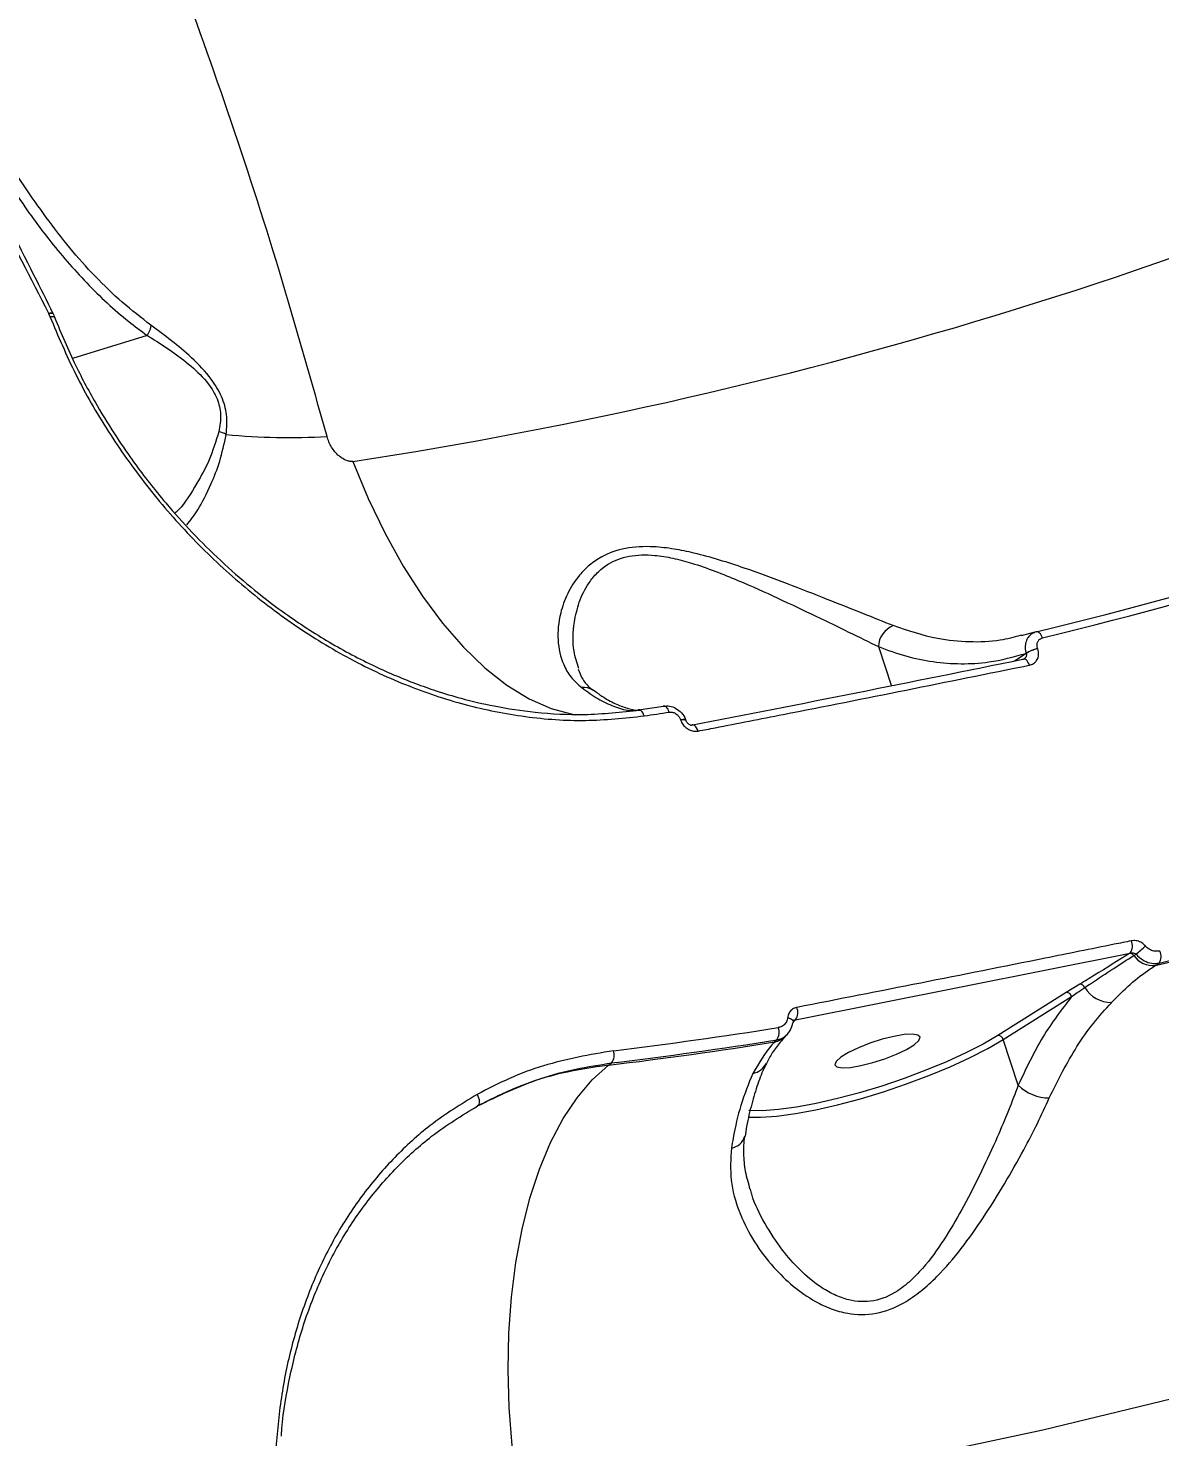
# Model space of a CAD drawing. Header units: millimetres. Extents: x -5517 to 6387, y -5295 to 6147.
# Drawn here: x 2769.8 to 2883.4, y 1589.4 to 1730.8 of the extents above; entities that cross this region are included whole.
import ezdxf

# ---------------------------------------------------------------- set-up
doc = ezdxf.new("R2010")
doc.units = ezdxf.units.MM
for name, color, linetype in [('DIKOM_ОБЪЕКТ', 7, 'Continuous'), ('DIKOM_РАЗМЕР_ЗОНА', 7, 'Continuous'), ('DIKOM_РАЗМЕР_ОБЪЕКТА', 7, 'Continuous')]:
    doc.layers.add(name, color=color, linetype=linetype)
doc.styles.add('style1', font='arial.ttf', dxfattribs={"width": 0.8})
doc.dimstyles.new('1-50', dxfattribs={"dimtxt": 300, "dimasz": 200, "dimexe": 100, "dimexo": 0, "dimgap": 100, "dimtad": 1, "dimtxsty": 'style1', "dimcen": 200, "dimclrd": 7, "dimclre": 7, "dimclrt": 7, "dimadec": 1, "dimazin": 2, "dimtfac": 1, "dimtmove": 0, "dimatfit": 2, "dimfxl": 0, "dimlwd": 25, "dimlwe": 18, "dimarcsym": 0})

# ---------------------------------------------------------------- blocks, each defined once
blk = doc.blocks.new('*D0')
at = {"layer": 'Defpoints', "color": 0, "transparency": 16777216}
for p in [(3079.07, 4135.26), (-4405.35, -2652.69), (-1397.56, -2652.69)]:
    blk.add_point(p, dxfattribs=at)
at = {"layer": 'DIKOM_РАЗМЕР_ОБЪЕКТА', "color": 7, "lineweight": 18, "transparency": 16777216}
for p, q in [((3079.07, 4135.26), (-4505.35, 4135.26)), ((-1397.56, -2652.69), (-4505.35, -2652.69))]:
    blk.add_line(p, q, dxfattribs=at)
at = {"layer": 'DIKOM_РАЗМЕР_ОБЪЕКТА', "color": 7, "lineweight": 25, "transparency": 16777216}
blk.add_line((-4405.35, 3935.26), (-4405.35, -2452.69), dxfattribs=at)
at = {"layer": 'DIKOM_РАЗМЕР_ОБЪЕКТА', "color": 7, "transparency": 16777216}
for points in [[(-4438.68, 3935.26), (-4372.02, 3935.26), (-4405.35, 4135.26)], [(-4438.68, -2452.69), (-4372.02, -2452.69), (-4405.35, -2652.69)]]:
    blk.add_solid(points, dxfattribs=at)
at = {"layer": 'DIKOM_РАЗМЕР_ОБЪЕКТА', "color": 7, "transparency": 16777216, "insert": (-4658.52, 741.29), "char_height": 300, "attachment_point": 5, "rotation": 90, "style": 'style1'}
blk.add_mtext('6800', dxfattribs=at)
blk = doc.blocks.new('*D1')
at = {"layer": 'Defpoints', "color": 0, "transparency": 16777216}
for p in [(2817.72, 6146.72), (-5067.27, -4152.08), (-1897.56, -4152.08)]:
    blk.add_point(p, dxfattribs=at)
at = {"layer": 'DIKOM_РАЗМЕР_ЗОНА', "color": 7, "lineweight": 18, "transparency": 16777216}
for p, q in [((2817.72, 6146.72), (-5167.27, 6146.72)), ((-1897.56, -4152.08), (-5167.27, -4152.08))]:
    blk.add_line(p, q, dxfattribs=at)
at = {"layer": 'DIKOM_РАЗМЕР_ЗОНА', "color": 7, "lineweight": 25, "transparency": 16777216}
blk.add_line((-5067.27, 5946.72), (-5067.27, -3952.08), dxfattribs=at)
at = {"layer": 'DIKOM_РАЗМЕР_ЗОНА', "color": 7, "transparency": 16777216}
for points in [[(-5100.61, 5946.72), (-5033.94, 5946.72), (-5067.27, 6146.72)], [(-5100.61, -3952.08), (-5033.94, -3952.08), (-5067.27, -4152.08)]]:
    blk.add_solid(points, dxfattribs=at)
at = {"layer": 'DIKOM_РАЗМЕР_ЗОНА', "color": 7, "transparency": 16777216, "insert": (-5320.45, 939.42), "char_height": 300, "attachment_point": 5, "rotation": 90, "style": 'style1'}
blk.add_mtext('10200', dxfattribs=at)
blk = doc.blocks.new('*D2')
at = {"layer": 'Defpoints', "color": 0, "transparency": 16777216}
for p in [(4491.49, 3838.97), (-2445.56, 374.31), (4491.49, -4687.8)]:
    blk.add_point(p, dxfattribs=at)
at = {"layer": 'DIKOM_РАЗМЕР_ОБЪЕКТА', "color": 7, "lineweight": 18, "transparency": 16777216}
for p, q in [((4491.49, 3838.97), (4491.49, -4787.8)), ((-2445.56, 374.31), (-2445.56, -4787.8))]:
    blk.add_line(p, q, dxfattribs=at)
at = {"layer": 'DIKOM_РАЗМЕР_ОБЪЕКТА', "color": 7, "lineweight": 25, "transparency": 16777216}
blk.add_line((-2245.56, -4687.8), (4291.49, -4687.8), dxfattribs=at)
at = {"layer": 'DIKOM_РАЗМЕР_ОБЪЕКТА', "color": 7, "transparency": 16777216}
for points in [[(-2245.56, -4654.47), (-2245.56, -4721.14), (-2445.56, -4687.8)], [(4291.49, -4654.47), (4291.49, -4721.14), (4491.49, -4687.8)]]:
    blk.add_solid(points, dxfattribs=at)
at = {"layer": 'DIKOM_РАЗМЕР_ОБЪЕКТА', "color": 7, "transparency": 16777216, "insert": (1022.97, -4434.63), "char_height": 300, "attachment_point": 5, "style": 'style1'}
blk.add_mtext('6900', dxfattribs=at)
blk = doc.blocks.new('*D3')
at = {"layer": 'Defpoints', "color": 0, "transparency": 16777216}
for p in [(6386.85, 4728.17), (-4131.44, -152.69), (6386.85, -5195.35)]:
    blk.add_point(p, dxfattribs=at)
at = {"layer": 'DIKOM_РАЗМЕР_ЗОНА', "color": 7, "lineweight": 18, "transparency": 16777216}
for p, q in [((6386.85, 4728.17), (6386.85, -5295.35)), ((-4131.44, -152.69), (-4131.44, -5295.35))]:
    blk.add_line(p, q, dxfattribs=at)
at = {"layer": 'DIKOM_РАЗМЕР_ЗОНА', "color": 7, "lineweight": 25, "transparency": 16777216}
blk.add_line((-3931.44, -5195.35), (6186.85, -5195.35), dxfattribs=at)
at = {"layer": 'DIKOM_РАЗМЕР_ЗОНА', "color": 7, "transparency": 16777216}
for points in [[(-3931.44, -5162.02), (-3931.44, -5228.69), (-4131.44, -5195.35)], [(6186.85, -5162.02), (6186.85, -5228.69), (6386.85, -5195.35)]]:
    blk.add_solid(points, dxfattribs=at)
at = {"layer": 'DIKOM_РАЗМЕР_ЗОНА', "color": 7, "transparency": 16777216, "insert": (1127.71, -4942.18), "char_height": 300, "attachment_point": 5, "style": 'style1'}
blk.add_mtext('10500', dxfattribs=at)

msp = doc.modelspace()

# ---------------------------------------------------------------- linework, layer by layer
at = {"layer": 'DIKOM_ОБЪЕКТ', "color": 7, "linetype": 'Continuous', "lineweight": 15}
for p, q in [((2771.81, 1702.193), (2771.831, 1702.152)), ((2771.831, 1702.152), (2771.971, 1701.843)), ((2772.273, 1702.154), (2772.293, 1702.115)), ((2781.732, 1699.95), (2774.249, 1697.633)), ((2869.483, 1669.842), (2870.845, 1670.194)), ((2855.114, 1668.71), (2856.421, 1664.755)), ((2869.483, 1669.843), (2869.361, 1669.815)), ((2869.946, 1668.009), (2868.79, 1667.248)), ((2869.937, 1668.034), (2869.946, 1668.009)), ((2871.107, 1668.489), (2871.098, 1668.514)), ((2826.5, 1664.294), (2826.444, 1664.334)), ((2831.051, 1662.365), (2833.556, 1662.746)), ((2835.246, 1661.382), (2835.255, 1661.357)), ((2846.799, 1631.261), (2880.402, 1637.953)), ((2880.402, 1637.953), (2880.328, 1637.907)), ((2880.746, 1637.702), (2880.978, 1637.848)), ((2882.903, 1636.69), (2883.292, 1636.94)), ((2875.334, 1634.824), (2873.979, 1633.991)), ((2873.979, 1633.991), (2867.117, 1629.686)), ((2867.649, 1629.272), (2874.51, 1633.576)), ((2846.555, 1631.009), (2846.688, 1631.147)), ((2846.688, 1631.147), (2846.799, 1631.261)), ((2844.909, 1629.23), (2844.706, 1629.02)), ((2845.981, 1629.794), (2845.808, 1629.614)), ((2869.161, 1624.696), (2867.649, 1629.272)), ((2828.022, 1626.686), (2828.34, 1626.914))]:
    msp.add_line(p, q, dxfattribs=at)
at = {"layer": 'DIKOM_ОБЪЕКТ', "color": 7, "linetype": 'Continuous', "lineweight": 15, "flags": 128}
for points in [[(2771.81, 1702.193), (2771.944, 1702.22), (2772.06, 1702.23), (2772.154, 1702.224), (2772.224, 1702.201), (2772.268, 1702.163), (2772.271, 1702.157)], [(2771.831, 1702.152), (2771.965, 1702.181), (2772.081, 1702.194), (2772.174, 1702.19), (2772.243, 1702.169), (2772.284, 1702.131), (2772.287, 1702.127)], [(2802.354, 1687.302), (2803.912, 1683.567), (2805.606, 1680.048), (2807.423, 1676.772), (2809.348, 1673.764), (2811.367, 1671.047), (2813.463, 1668.644), (2815.62, 1666.572), (2817.823, 1664.847), (2820.052, 1663.484), (2822.292, 1662.493), (2824.525, 1661.881), (2824.688, 1661.851)], [(2871.598, 1669.588), (2871.533, 1669.735), (2871.46, 1669.867), (2871.38, 1669.981), (2871.295, 1670.073), (2871.209, 1670.141), (2871.122, 1670.183), (2871.038, 1670.197), (2870.96, 1670.184)], [(2869.692, 1667.462), (2869.669, 1667.455), (2869.588, 1667.409)], [(2870.276, 1666.846), (2870.208, 1667.014), (2870.129, 1667.162), (2870.041, 1667.285), (2869.947, 1667.379), (2869.852, 1667.44), (2869.757, 1667.466), (2869.692, 1667.462)], [(2834.123, 1662.133), (2834.068, 1662.282), (2834.002, 1662.416), (2833.928, 1662.531), (2833.848, 1662.624), (2833.764, 1662.693), (2833.678, 1662.735), (2833.593, 1662.749), (2833.556, 1662.746)], [(2835.246, 1661.382), (2835.387, 1661.404), (2835.512, 1661.414), (2835.616, 1661.411), (2835.696, 1661.397), (2835.751, 1661.371), (2835.777, 1661.337)], [(2835.255, 1661.357), (2835.396, 1661.379), (2835.52, 1661.389), (2835.624, 1661.387), (2835.705, 1661.372), (2835.759, 1661.346), (2835.787, 1661.31)], [(2837.028, 1660.232), (2836.959, 1660.4), (2836.878, 1660.548), (2836.786, 1660.67), (2836.689, 1660.763), (2836.589, 1660.823), (2836.489, 1660.848), (2836.421, 1660.843)], [(2819.476, 1580.991), (2832.528, 1582.75), (2845.572, 1584.855), (2858.601, 1587.306), (2871.608, 1590.101), (2884.586, 1593.239), (2897.526, 1596.717), (2910.424, 1600.535), (2923.27, 1604.689), (2936.059, 1609.178), (2948.783, 1613.999), (2961.435, 1619.15), (2974.009, 1624.627), (2986.496, 1630.428), (2998.892, 1636.549)], [(2846.015, 1631.479), (2846.167, 1631.427), (2846.301, 1631.367), (2846.411, 1631.3), (2846.495, 1631.23), (2846.549, 1631.158), (2846.573, 1631.087), (2846.572, 1631.046)], [(2846.572, 1631.046), (2846.565, 1631.019), (2846.526, 1630.956)], [(2846.688, 1631.147), (2846.627, 1631.128), (2846.579, 1631.105)], [(2842.055, 1621.472), (2843.274, 1621.466), (2844.918, 1621.586), (2846.786, 1621.839), (2848.838, 1622.22), (2851.029, 1622.719), (2853.31, 1623.326), (2855.632, 1624.029), (2857.944, 1624.81), (2860.195, 1625.654), (2862.336, 1626.542), (2864.32, 1627.454), (2866.104, 1628.371), (2867.649, 1629.272)], [(2867.117, 1629.686), (2865.62, 1628.812), (2863.89, 1627.924), (2861.966, 1627.039), (2859.89, 1626.178), (2857.707, 1625.36), (2855.465, 1624.602), (2853.213, 1623.921), (2851.001, 1623.332), (2848.877, 1622.848), (2846.887, 1622.479), (2845.075, 1622.233), (2843.481, 1622.117), (2842.14, 1622.132), (2842.127, 1622.133)], [(2856.669, 1629.585), (2855.488, 1629.289), (2854.27, 1628.898), (2853.112, 1628.443), (2852.108, 1627.963), (2851.34, 1627.495), (2850.87, 1627.077), (2850.736, 1626.744), (2850.948, 1626.523), (2851.491, 1626.43), (2852.319, 1626.474), (2853.365, 1626.652), (2854.546, 1626.948), (2855.764, 1627.339), (2856.923, 1627.794), (2857.926, 1628.274), (2858.694, 1628.742), (2859.165, 1629.16), (2859.299, 1629.493), (2859.086, 1629.715), (2858.544, 1629.807), (2857.716, 1629.763), (2856.669, 1629.585)], [(2819.476, 1580.991), (2818.826, 1584.739), (2818.353, 1588.53), (2818.061, 1592.327), (2817.953, 1596.096), (2818.03, 1599.804), (2818.292, 1603.415), (2818.735, 1606.898), (2819.357, 1610.22), (2820.15, 1613.352), (2821.109, 1616.264), (2822.224, 1618.93), (2823.484, 1621.325), (2824.88, 1623.429), (2826.397, 1625.221), (2828.022, 1626.686)], [(2814.84, 1623.757), (2814.927, 1623.586), (2814.994, 1623.411), (2815.039, 1623.237), (2815.059, 1623.072), (2815.054, 1622.921), (2815.024, 1622.79), (2814.97, 1622.684), (2814.895, 1622.607)]]:
    msp.add_lwpolyline(points, dxfattribs=at)
at = {"layer": 'DIKOM_ОБЪЕКТ', "color": 7, "linetype": 'Continuous', "lineweight": 15}
for centre, radius, start, end in [((2733.494, 2139.728), 457.636, 278.65405, 295.75733), ((2788.29, 1687.572), 2.787, 60.39758, 76.90783), ((2796.118, 1760.023), 70.325, 264.73692, 272.98516), ((2759.355, 2128.11), 471.33, 283.697, 290.7144), ((2759.91, 2127.851), 471.677, 283.69707, 290.71434), ((2857.491, 1668.602), 2.379, 111.59762, 177.39713), ((2871.775, 1665.236), 3.347, 101.65648, 123.2939), ((2871.783, 1665.213), 3.345, 101.65106, 123.2972), ((2825.546, 1662.992), 1.615, 56.21976, 97.13427), ((2766.505, 2098.425), 441.501, 278.48047, 278.80974), ((2764.863, 2120.284), 497.791, 283.71706, 290.69429), ((2765.182, 2120.247), 497.529, 283.73276, 290.67864), ((2879.313, 1638.658), 1.297, 327.09368, 23.59794), ((2880.349, 1637.422), 0.486, 35.16124, 92.3754), ((2882.714, 1639.092), 2.41, 215.2438, 274.5168), ((2871.464, 1649.723), 15.216, 308.70105, 313.35907), ((2882.228, 1637.61), 1.258, 327.80112, 25.59836), ((2875.323, 1634.288), 0.536, 21.01053, 88.89661), ((2873.974, 1633.436), 0.555, 14.64806, 89.44883), ((2878.492, 1636.108), 3.125, 211.39212, 270.53632), ((2845.767, 1631.988), 1.263, 324.84679, 23.44019), ((2772.529, 2088.946), 464.187, 276.92949, 278.99008), ((2843.861, 1629.988), 1.293, 324.13219, 21.44824), ((2771.889, 2088.789), 465.499, 276.92604, 278.99973), ((2772.217, 2088.695), 465.18, 276.9294, 278.99019), ((2844.314, 1631.065), 2.083, 280.86862, 315.8445), ((2867.112, 1629.131), 0.555, 14.64379, 89.44063), ((2827.299, 1627.709), 1.309, 322.61093, 19.66965), ((2842.126, 1627.775), 1.958, 281.45139, 332.86833), ((2872.24, 1627.712), 4.31, 224.41343, 270.3765), ((2840.107, 1620.007), 1.657, 279.18235, 344.4313)]:
    msp.add_arc(centre, radius, start, end, dxfattribs=at)
for points, knots in [([(2667.608, 1902.217), (2668.69, 1902.722), (2672.008, 1904.272), (2678.254, 1905.795), (2686.252, 1906.883), (2694.94, 1906.948), (2704.273, 1906.019), (2714.25, 1904.053), (2724.875, 1901.032), (2736.138, 1896.917), (2748.075, 1891.659), (2760.521, 1885.304), (2773.17, 1878.013), (2785.896, 1869.91), (2798.625, 1861.096), (2811.71, 1851.338), (2825.115, 1840.631), (2838.797, 1828.989), (2852.371, 1816.743), (2865.786, 1803.969), (2879, 1790.747), (2892.303, 1776.791), (2905.65, 1762.107), (2919.015, 1746.768), (2927.788, 1736.115), (2932.173, 1730.791)], [0, 0, 0, 0, 0.0209175, 0.0641762, 0.1074675, 0.1507256, 0.1952322, 0.2397748, 0.2842812, 0.3303974, 0.3765138, 0.4232924, 0.4700712, 0.5140067, 0.5579765, 0.6019125, 0.6471286, 0.6923815, 0.7375984, 0.7807392, 0.8239114, 0.8670525, 0.9113572, 0.9556953, 1, 1, 1, 1]), ([(2799.78, 1689.794), (2798.219, 1695.348), (2795.096, 1706.455), (2789.871, 1722.543), (2784.253, 1738.169), (2778.001, 1753.774), (2771.104, 1769.203), (2763.531, 1784.315), (2755.451, 1798.699), (2746.866, 1812.265), (2737.79, 1824.941), (2728.516, 1836.322), (2719.094, 1846.43), (2709.572, 1855.307), (2699.692, 1863.238), (2689.452, 1870.029), (2681.546, 1874.58), (2677.039, 1876.455), (2676.117, 1876.838)], [0, 0, 0, 0, 0.0603272, 0.1206541, 0.1815816, 0.2425093, 0.3098632, 0.377269, 0.4446223, 0.513961, 0.5833571, 0.6526948, 0.7179298, 0.7832138, 0.8484481, 0.9155648, 0.9827362, 1, 1, 1, 1]), ([(2741.92, 1756.498), (2742.232, 1755.982), (2743.792, 1753.402), (2747.823, 1746.628), (2753.933, 1735.996), (2762.418, 1720.597), (2768.265, 1709.14), (2771.81, 1702.193)], [0, 0, 0, 0, 0.0299899, 0.1499531, 0.3900712, 0.6301907, 1, 1, 1, 1]), ([(2742.368, 1756.381), (2742.89, 1755.529), (2745.272, 1751.643), (2749.429, 1744.557), (2754.822, 1735.138), (2760.103, 1725.579), (2765.275, 1715.884), (2769.332, 1708.078), (2771.631, 1703.455), (2772.275, 1702.158)], [0, 0, 0, 0, 0.0499455, 0.227744, 0.4046435, 0.5808097, 0.7564366, 0.9317147, 1, 1, 1, 1]), ([(2751.837, 1757.39), (2752.195, 1755.65), (2753.167, 1750.927), (2755.198, 1743.346), (2758.084, 1734.749), (2761.571, 1726.453), (2765.084, 1719.692), (2768.538, 1714.096), (2771.783, 1709.556), (2775.589, 1705.149), (2778.968, 1701.988), (2781.108, 1700.411), (2781.732, 1699.95)], [0, 0, 0, 0, 0.078334, 0.2125918, 0.347266, 0.4817928, 0.615849, 0.6916662, 0.7820714, 0.8726182, 0.9628123, 1, 1, 1, 1]), ([(2782.109, 1700.968), (2781.138, 1701.721), (2778.204, 1703.997), (2773.845, 1708.634), (2768.882, 1715.522), (2765.652, 1720.721), (2764.2, 1723.939), (2764.154, 1724.042)], [0, 0, 0, 0, 0.1289563, 0.3896968, 0.6508494, 0.9888204, 1, 1, 1, 1]), ([(2771.971, 1701.843), (2772.052, 1701.849), (2772.219, 1701.859), (2772.379, 1701.825), (2772.418, 1701.775), (2772.432, 1701.757)], [0, 0, 0, 0, 0.3786721, 0.7769267, 1, 1, 1, 1]), ([(2771.971, 1701.843), (2772.793, 1699.894), (2774.435, 1695.997), (2777.726, 1690.305), (2781.566, 1684.859), (2785.964, 1679.764), (2790.841, 1675.12), (2796.127, 1671.023), (2801.745, 1667.552), (2807.613, 1664.781), (2813.632, 1662.766), (2819.703, 1661.564), (2825.755, 1661.128), (2829.66, 1661.544), (2831.615, 1661.752)], [0, 0, 0, 0, 0.0836183, 0.1671662, 0.250417, 0.3338529, 0.4173038, 0.5004882, 0.583739, 0.6671382, 0.7504584, 0.8333972, 0.9166292, 1, 1, 1, 1]), ([(2772.232, 1702.229), (2772.277, 1702.148), (2772.37, 1701.982), (2772.422, 1701.805), (2772.449, 1701.714)], [0, 0, 0, 0, 0.4886769, 1, 1, 1, 1]), ([(2772.432, 1701.757), (2772.451, 1701.746), (2772.476, 1701.731), (2772.472, 1701.705), (2772.471, 1701.698)], [0, 0, 0, 0, 0.7363664, 1, 1, 1, 1]), ([(2772.442, 1701.765), (2773.112, 1700.153), (2774.353, 1697.167), (2776.53, 1693.126), (2778.536, 1689.872), (2780.317, 1687.295), (2781.951, 1685.124), (2784.707, 1681.735), (2789.008, 1677.211), (2794.528, 1672.664), (2799.683, 1669.268), (2804.167, 1666.855), (2807.871, 1665.27), (2810.867, 1664.214), (2813.501, 1663.424), (2816.824, 1662.645), (2820.955, 1662.031), (2825.882, 1661.766), (2829.33, 1662.144), (2831.189, 1662.347)], [0, 0, 0, 0, 0.07018, 0.1300676, 0.1791074, 0.2176959, 0.2497965, 0.2824367, 0.3832489, 0.4844453, 0.552508, 0.6196013, 0.6820016, 0.7112415, 0.7464532, 0.7928288, 0.8502922, 0.9192743, 1, 1, 1, 1]), ([(2781.732, 1699.95), (2781.734, 1699.95), (2781.736, 1699.951), (2781.738, 1699.953), (2781.739, 1699.954), (2781.739, 1699.955)], [0, 0, 0, 0, 0.4579372, 0.8263703, 1, 1, 1, 1]), ([(2782.109, 1700.968), (2782.105, 1700.943), (2782.083, 1700.795), (2781.994, 1700.465), (2781.829, 1700.135), (2781.739, 1699.955)], [0, 0, 0, 0, 0.0843978, 0.5004785, 1, 1, 1, 1]), ([(2781.739, 1699.955), (2781.74, 1699.954), (2781.89, 1699.862), (2782.688, 1699.354), (2784.174, 1698.397), (2786.134, 1696.927), (2787.798, 1695.326), (2788.838, 1693.588), (2789.207, 1691.869), (2789.023, 1690.851), (2788.922, 1690.286)], [0, 0, 0, 0, 0.0002741, 0.0414538, 0.2242969, 0.4065766, 0.5849838, 0.7124821, 0.8404537, 1, 1, 1, 1]), ([(2789.667, 1689.995), (2789.723, 1690.651), (2789.825, 1691.845), (2789.287, 1693.814), (2788.072, 1695.831), (2786.255, 1697.704), (2784.156, 1699.448), (2782.796, 1700.458), (2782.109, 1700.968)], [0, 0, 0, 0, 0.1672663, 0.3043225, 0.4416765, 0.6370347, 0.8167208, 1, 1, 1, 1]), ([(2788.922, 1690.286), (2788.617, 1689.307), (2788.006, 1687.345), (2786.531, 1684.762), (2785.4, 1682.906), (2784.666, 1682.237), (2784.548, 1682.129)], [0, 0, 0, 0, 0.2697606, 0.540319, 0.9257602, 1, 1, 1, 1]), ([(2785.7, 1680.92), (2786.074, 1681.388), (2786.906, 1682.429), (2788.027, 1684.698), (2789.059, 1687.243), (2789.463, 1689.072), (2789.667, 1689.995)], [0, 0, 0, 0, 0.2544402, 0.565578, 0.7809414, 1, 1, 1, 1]), ([(2802.354, 1687.302), (2802.263, 1687.297), (2802.073, 1687.286), (2801.679, 1687.395), (2801.223, 1687.642), (2800.613, 1688.164), (2800.212, 1688.734), (2799.923, 1689.337), (2799.837, 1689.612), (2799.78, 1689.794)], [0, 0, 0, 0, 0.076736, 0.1605296, 0.3174033, 0.4661216, 0.762503, 0.8428388, 1, 1, 1, 1]), ([(2856.615, 1670.814), (2855.629, 1671.209), (2853.627, 1672.01), (2850.004, 1673.447), (2846.009, 1675.013), (2842.339, 1676.378), (2839.172, 1677.418), (2836.814, 1678.075), (2834.596, 1678.533), (2832.25, 1678.807), (2829.657, 1678.68), (2827.521, 1677.906), (2826.075, 1676.903), (2824.861, 1675.666), (2823.845, 1674.023), (2823.061, 1671.783), (2822.829, 1669.299), (2823.319, 1667.171), (2824.209, 1665.61), (2824.965, 1664.934), (2825.346, 1664.594)], [0, 0, 0, 0, 0.07179, 0.14563, 0.2211697, 0.2985193, 0.3406379, 0.3832931, 0.4161018, 0.4496134, 0.4986466, 0.5477923, 0.5804526, 0.6139719, 0.6704377, 0.7283185, 0.8119541, 0.8980745, 0.9486881, 1, 1, 1, 1]), ([(2825.044, 1666.513), (2824.858, 1667.081), (2824.391, 1668.508), (2824.478, 1670.822), (2825.027, 1673.173), (2825.829, 1674.858), (2826.863, 1676.142), (2828.1, 1677.152), (2830.021, 1677.915), (2832.377, 1677.965), (2834.513, 1677.608), (2836.548, 1677.061), (2838.737, 1676.297), (2841.657, 1675.114), (2845.088, 1673.559), (2848.801, 1671.788), (2852.238, 1670.124), (2854.148, 1669.185), (2855.114, 1668.71)], [0, 0, 0, 0, 0.0665284, 0.1672849, 0.232448, 0.2988813, 0.3352893, 0.3725955, 0.4259008, 0.479126, 0.5155789, 0.5530944, 0.6013962, 0.6504051, 0.7388335, 0.8291987, 0.913625, 1, 1, 1, 1]), ([(2869.361, 1669.815), (2868.694, 1669.639), (2867.02, 1669.198), (2864.234, 1669.123), (2860.641, 1669.439), (2858.097, 1670.308), (2856.615, 1670.814)], [0, 0, 0, 0, 0.1623369, 0.4072595, 0.6545962, 1, 1, 1, 1]), ([(2870.96, 1670.184), (2870.817, 1670.135), (2870.497, 1670.027), (2870.174, 1669.705), (2869.937, 1669.272), (2869.823, 1668.763), (2869.864, 1668.304), (2869.929, 1668.066), (2869.937, 1668.034)], [0, 0, 0, 0, 0.1804973, 0.4029027, 0.5309838, 0.7496174, 0.9664033, 1, 1, 1, 1]), ([(2855.114, 1668.71), (2856.027, 1668.374), (2857.852, 1667.701), (2860.631, 1667.14), (2863.42, 1666.934), (2866.561, 1667.104), (2868.698, 1667.692), (2869.937, 1668.034)], [0, 0, 0, 0, 0.1825587, 0.3651161, 0.5530296, 0.7409432, 1, 1, 1, 1]), ([(2871.098, 1668.514), (2871.093, 1668.53), (2871.053, 1668.646), (2871.021, 1668.871), (2871.069, 1669.125), (2871.187, 1669.342), (2871.354, 1669.505), (2871.522, 1669.562), (2871.598, 1669.588)], [0, 0, 0, 0, 0.0340191, 0.2522474, 0.4705064, 0.5979147, 0.8192765, 1, 1, 1, 1]), ([(2869.588, 1667.409), (2864.006, 1666.277), (2852.842, 1664.011), (2841.82, 1661.863), (2836.308, 1660.789)], [0, 0, 0, 0, 0.4999175, 1, 1, 1, 1]), ([(2869.691, 1667.463), (2869.698, 1667.464), (2869.734, 1667.469), (2869.744, 1667.478), (2869.751, 1667.486)], [0, 0, 0, 0, 0.1813246, 1, 1, 1, 1]), ([(2869.946, 1668.009), (2869.957, 1667.977), (2869.984, 1667.895), (2869.972, 1667.751), (2869.897, 1667.597), (2869.805, 1667.524), (2869.758, 1667.487)], [0, 0, 0, 0, 0.1663099, 0.430759, 0.7079733, 1, 1, 1, 1]), ([(2870.276, 1666.846), (2870.421, 1666.892), (2870.71, 1666.984), (2871.023, 1667.307), (2871.195, 1667.723), (2871.21, 1668.139), (2871.136, 1668.392), (2871.107, 1668.489)], [0, 0, 0, 0, 0.2182487, 0.4367388, 0.6530176, 0.8657532, 1, 1, 1, 1]), ([(2824.989, 1666.44), (2825.108, 1666.136), (2825.371, 1665.465), (2825.877, 1664.791), (2826.375, 1664.427), (2826.525, 1664.317)], [0, 0, 0, 0, 0.3664505, 0.8090955, 1, 1, 1, 1]), ([(2837.028, 1660.232), (2837.596, 1660.342), (2840.437, 1660.893), (2851.451, 1663.042), (2862.016, 1665.177), (2870.276, 1666.846)], [0, 0, 0, 0, 0.0517118, 0.2585547, 1, 1, 1, 1]), ([(2825.346, 1664.594), (2825.891, 1664.203), (2826.98, 1663.421), (2828.568, 1662.692), (2829.734, 1662.307), (2830.347, 1662.293), (2830.465, 1662.29)], [0, 0, 0, 0, 0.3054558, 0.6109182, 0.9253282, 1, 1, 1, 1]), ([(2826.488, 1664.378), (2826.787, 1664.152), (2827.554, 1663.573), (2828.703, 1662.956), (2829.914, 1662.499), (2830.763, 1662.306), (2831.176, 1662.324), (2831.264, 1662.328)], [0, 0, 0, 0, 0.1617313, 0.4143929, 0.6693512, 0.929673, 1, 1, 1, 1]), ([(2831.186, 1662.345), (2831.181, 1662.348), (2831.12, 1662.389), (2831.06, 1662.371), (2831.005, 1662.354)], [0, 0, 0, 0, 0.0745179, 1, 1, 1, 1]), ([(2831.615, 1661.752), (2831.577, 1661.85), (2831.503, 1662.048), (2831.348, 1662.259), (2831.238, 1662.317), (2831.186, 1662.345)], [0, 0, 0, 0, 0.3425111, 0.6849791, 1, 1, 1, 1]), ([(2833.557, 1662.733), (2833.756, 1662.75), (2834.182, 1662.786), (2834.832, 1662.537), (2835.391, 1662.069), (2835.7, 1661.622), (2835.765, 1661.357), (2835.77, 1661.333)], [0, 0, 0, 0, 0.2125257, 0.4571386, 0.7107893, 0.9734919, 1, 1, 1, 1]), ([(2834.123, 1662.133), (2834.125, 1662.133), (2834.22, 1662.148), (2834.422, 1662.143), (2834.682, 1662.047), (2834.919, 1661.886), (2835.12, 1661.673), (2835.205, 1661.476), (2835.246, 1661.382)], [0, 0, 0, 0, 0.0043819, 0.2198397, 0.435558, 0.5682778, 0.7938341, 1, 1, 1, 1]), ([(2835.255, 1661.357), (2835.294, 1661.262), (2835.395, 1661.014), (2835.679, 1660.658), (2836.094, 1660.359), (2836.57, 1660.193), (2836.875, 1660.219), (2837.028, 1660.232)], [0, 0, 0, 0, 0.1342746, 0.3469824, 0.5632817, 0.7817748, 1, 1, 1, 1]), ([(2835.777, 1661.336), (2835.779, 1661.33), (2835.782, 1661.322), (2835.785, 1661.314), (2835.786, 1661.311)], [0, 0, 0, 0, 0.7005896, 1, 1, 1, 1]), ([(2835.789, 1661.312), (2835.801, 1661.279), (2835.827, 1661.206), (2835.91, 1661.085), (2836.024, 1660.974), (2836.155, 1660.89), (2836.288, 1660.843), (2836.383, 1660.836), (2836.41, 1660.844), (2836.419, 1660.846)], [0, 0, 0, 0, 0.115069, 0.2519401, 0.3945035, 0.5466743, 0.7040613, 0.8974532, 1, 1, 1, 1]), ([(2880.502, 1639.177), (2879.924, 1639.06), (2877.038, 1638.473), (2865.786, 1636.196), (2855.214, 1634.119), (2846.925, 1632.491)], [0, 0, 0, 0, 0.051224, 0.2561272, 1, 1, 1, 1]), ([(2881.911, 1638.66), (2881.891, 1638.681), (2881.756, 1638.829), (2881.453, 1639.053), (2880.972, 1639.222), (2880.659, 1639.192), (2880.502, 1639.177)], [0, 0, 0, 0, 0.0524148, 0.3650514, 0.6827254, 1, 1, 1, 1]), ([(2880.328, 1637.907), (2879.164, 1637.181), (2877.522, 1636.156), (2875.827, 1635.124), (2875.334, 1634.824)], [0, 0, 0, 0, 0.7088207, 1, 1, 1, 1]), ([(2875.824, 1634.48), (2876.02, 1634.612), (2876.999, 1635.271), (2878.633, 1636.358), (2880.075, 1637.275), (2880.746, 1637.702)], [0, 0, 0, 0, 0.117891, 0.5894829, 1, 1, 1, 1]), ([(2880.402, 1637.953), (2880.469, 1637.968), (2880.599, 1637.996), (2880.795, 1637.965), (2880.918, 1637.901), (2880.971, 1637.855), (2880.978, 1637.848)], [0, 0, 0, 0, 0.3345475, 0.655036, 0.9517753, 1, 1, 1, 1]), ([(2880.978, 1637.848), (2881.029, 1637.792), (2881.269, 1637.524), (2881.788, 1637.143), (2882.556, 1636.865), (2883.047, 1636.915), (2883.292, 1636.94)], [0, 0, 0, 0, 0.0814067, 0.3858042, 0.6937407, 1, 1, 1, 1]), ([(2883.362, 1638.154), (2883.207, 1638.133), (2882.896, 1638.091), (2882.414, 1638.245), (2882.09, 1638.467), (2881.942, 1638.626), (2881.911, 1638.66)], [0, 0, 0, 0, 0.3077601, 0.6158778, 0.9191039, 1, 1, 1, 1]), ([(2878.521, 1632.983), (2879.14, 1633.608), (2880.382, 1634.861), (2881.856, 1636.01), (2882.732, 1636.579), (2882.903, 1636.69)], [0, 0, 0, 0, 0.4438952, 0.8911124, 1, 1, 1, 1]), ([(2874.51, 1633.576), (2873.511, 1632.277), (2871.492, 1629.652), (2869.943, 1626.36), (2869.161, 1624.696)], [0, 0, 0, 0, 0.4947644, 1, 1, 1, 1]), ([(2874.51, 1633.576), (2874.7, 1633.709), (2875.131, 1634.012), (2875.575, 1634.312), (2875.824, 1634.48)], [0, 0, 0, 0, 0.4403475, 1, 1, 1, 1]), ([(2846.925, 1632.491), (2846.88, 1632.48), (2846.693, 1632.437), (2846.4, 1632.269), (2846.118, 1631.928), (2846.049, 1631.629), (2846.015, 1631.479)], [0, 0, 0, 0, 0.0964215, 0.3985682, 0.699094, 1, 1, 1, 1]), ([(2872.268, 1623.402), (2873.149, 1625.177), (2874.937, 1628.778), (2877.262, 1631.669), (2878.514, 1632.976), (2878.521, 1632.983)], [0, 0, 0, 0, 0.4913905, 0.9970596, 1, 1, 1, 1]), ([(2844.909, 1629.23), (2845.009, 1629.253), (2845.352, 1629.329), (2845.869, 1629.63), (2846.35, 1630.206), (2846.467, 1630.706), (2846.526, 1630.956)], [0, 0, 0, 0, 0.1209429, 0.4144451, 0.7069668, 1, 1, 1, 1]), ([(2846.015, 1631.479), (2845.98, 1631.329), (2845.912, 1631.03), (2845.629, 1630.69), (2845.325, 1630.515), (2845.123, 1630.473), (2845.064, 1630.461)], [0, 0, 0, 0, 0.292737, 0.5851188, 0.8788077, 1, 1, 1, 1]), ([(2846.619, 1631.159), (2846.606, 1631.152), (2846.584, 1631.139), (2846.574, 1631.033), (2846.57, 1630.99)], [0, 0, 0, 0, 0.5951187, 1, 1, 1, 1]), ([(2846.617, 1631.161), (2846.626, 1631.173), (2846.662, 1631.223), (2846.73, 1631.25), (2846.786, 1631.259), (2846.799, 1631.261)], [0, 0, 0, 0, 0.2053256, 0.8061946, 1, 1, 1, 1]), ([(2844.706, 1629.02), (2844.615, 1628.922), (2843.839, 1628.087), (2843.136, 1626.902), (2842.515, 1625.856)], [0, 0, 0, 0, 0.11786, 1, 1, 1, 1]), ([(2845.8, 1629.586), (2845.618, 1629.395), (2845.176, 1628.932), (2844.455, 1627.99), (2844.066, 1627.228), (2843.885, 1626.873)], [0, 0, 0, 0, 0.2709873, 0.6593934, 1, 1, 1, 1]), ([(2828.532, 1628.149), (2826.154, 1627.734), (2822.552, 1627.105), (2818.056, 1625.417), (2815.912, 1624.31), (2814.84, 1623.757)], [0, 0, 0, 0, 0.4927603, 0.7463847, 1, 1, 1, 1]), ([(2814.895, 1622.607), (2816.972, 1623.612), (2820.119, 1625.135), (2824.717, 1626.367), (2827.132, 1626.731), (2828.34, 1626.914)], [0, 0, 0, 0, 0.4928078, 0.7464072, 1, 1, 1, 1]), ([(2828.022, 1626.686), (2826.447, 1626.456), (2823.35, 1626.003), (2818.941, 1624.625), (2816.249, 1623.282), (2814.895, 1622.607)], [0, 0, 0, 0, 0.3395471, 0.6677653, 1, 1, 1, 1]), ([(2843.877, 1626.846), (2843.817, 1626.735), (2843.504, 1626.151), (2842.996, 1624.813), (2842.388, 1622.822), (2841.962, 1621.053), (2841.782, 1619.887), (2841.731, 1619.556)], [0, 0, 0, 0, 0.0640817, 0.3371955, 0.6123245, 0.8900143, 1, 1, 1, 1]), ([(2842.515, 1625.856), (2842.089, 1624.829), (2841.302, 1622.931), (2840.681, 1620.229), (2840.427, 1618.708), (2840.371, 1618.371)], [0, 0, 0, 0, 0.4786844, 0.8843717, 1, 1, 1, 1]), ([(2814.84, 1623.757), (2813.236, 1622.769), (2810.28, 1620.947), (2806.52, 1617.506), (2803.364, 1613.834), (2800.658, 1609.726), (2798.433, 1605.233), (2796.691, 1600.417), (2795.44, 1595.327), (2794.717, 1590.012), (2794.464, 1584.549), (2794.725, 1580.844), (2794.856, 1578.995)], [0, 0, 0, 0, 0.1166817, 0.2150851, 0.3137994, 0.4122015, 0.5100612, 0.6082271, 0.7060851, 0.8039543, 0.9021324, 1, 1, 1, 1]), ([(2840.371, 1618.371), (2840.301, 1617.3), (2840.16, 1615.156), (2840.793, 1612.935), (2841.608, 1610.865), (2842.604, 1608.929), (2844.429, 1606.504), (2846.508, 1604.471), (2848.478, 1603.092), (2850.35, 1602.208), (2852.361, 1601.634), (2854.894, 1601.607), (2857.418, 1602.591), (2859.423, 1603.996), (2861.376, 1605.793), (2863.475, 1608.254), (2865.703, 1611.416), (2867.799, 1614.766), (2869.596, 1617.967), (2871.107, 1620.875), (2871.881, 1622.56), (2872.268, 1623.402)], [0, 0, 0, 0, 0.0726908, 0.1455243, 0.1511322, 0.2173298, 0.2835406, 0.3377165, 0.3918165, 0.4254875, 0.4591103, 0.513452, 0.5679372, 0.6044954, 0.6411216, 0.7029634, 0.7649114, 0.8309031, 0.8968713, 0.9484524, 1, 1, 1, 1]), ([(2869.161, 1624.696), (2868.842, 1623.855), (2868.199, 1622.16), (2866.963, 1619.25), (2865.486, 1616.028), (2863.785, 1612.675), (2861.945, 1609.492), (2860.223, 1607.02), (2858.565, 1605.199), (2856.878, 1603.809), (2854.666, 1602.846), (2852.421, 1602.97), (2850.648, 1603.631), (2848.969, 1604.611), (2847.197, 1606.109), (2845.306, 1608.259), (2843.681, 1610.82), (2842.597, 1612.9), (2842.313, 1614.073), (2842.271, 1614.246)], [0, 0, 0, 0, 0.0611884, 0.1233885, 0.201526, 0.281064, 0.3527804, 0.4259403, 0.4665393, 0.5081404, 0.5672494, 0.626277, 0.6636032, 0.7018804, 0.7644359, 0.8282589, 0.906574, 0.9862447, 1, 1, 1, 1]), ([(2795.201, 1589.448), (2795.203, 1589.49), (2795.277, 1591.308), (2795.88, 1594.783), (2797.062, 1599.775), (2798.786, 1604.482), (2800.969, 1608.879), (2803.628, 1612.898), (2806.728, 1616.491), (2810.419, 1619.858), (2813.32, 1621.64), (2814.895, 1622.607)], [0, 0, 0, 0, 0.0028683, 0.1241071, 0.2454119, 0.3670995, 0.4884076, 0.610513, 0.733004, 0.8551109, 1, 1, 1, 1]), ([(2841.714, 1619.574), (2841.708, 1619.547), (2841.564, 1618.979), (2841.558, 1617.799), (2841.696, 1616.042), (2842.052, 1614.838), (2842.23, 1614.236)], [0, 0, 0, 0, 0.0159289, 0.33364, 0.6672167, 1, 1, 1, 1])]:
    msp.add_open_spline(points, degree=3, knots=knots, dxfattribs=at)

# ---------------------------------------------------------------- dimensions: what is measured, and where the dimension line sits
at = {"layer": 'DIKOM_РАЗМЕР_ЗОНА'}
dim = msp.add_linear_dim(base=(-5067.273, -4152.084), p1=(2817.721, 6146.719), p2=(-1897.558, -4152.084), angle=90, text='10200', dimstyle='1-50', dxfattribs=at)
dim.commit()
dim.dimension.update_dxf_attribs({"geometry": '*D1', "text_midpoint": (-5067.273, 939.42), "dimtype": 160})
dim = msp.add_linear_dim(base=(6386.855, -5195.352), p1=(-4131.439, -152.689), p2=(6386.855, 4728.173), text='10500', dimstyle='1-50', dxfattribs=at)
dim.commit()
dim.dimension.update_dxf_attribs({"geometry": '*D3', "text_midpoint": (1127.708, -5195.352), "dimtype": 160})
at = {"layer": 'DIKOM_РАЗМЕР_ОБЪЕКТА'}
dim = msp.add_linear_dim(base=(-4405.349, -2652.689), p1=(3079.071, 4135.263), p2=(-1397.558, -2652.689), angle=90, text='6800', dimstyle='1-50', dxfattribs=at)
dim.commit()
dim.dimension.update_dxf_attribs({"geometry": '*D0', "text_midpoint": (-4405.349, 741.287), "dimtype": 160})
dim = msp.add_linear_dim(base=(4491.49, -4687.804), p1=(-2445.558, 374.311), p2=(4491.49, 3838.967), text='6900', dimstyle='1-50', dxfattribs=at)
dim.commit()
dim.dimension.update_dxf_attribs({"geometry": '*D2', "text_midpoint": (1022.966, -4687.804), "dimtype": 160})

doc.saveas('drawing.dxf')
